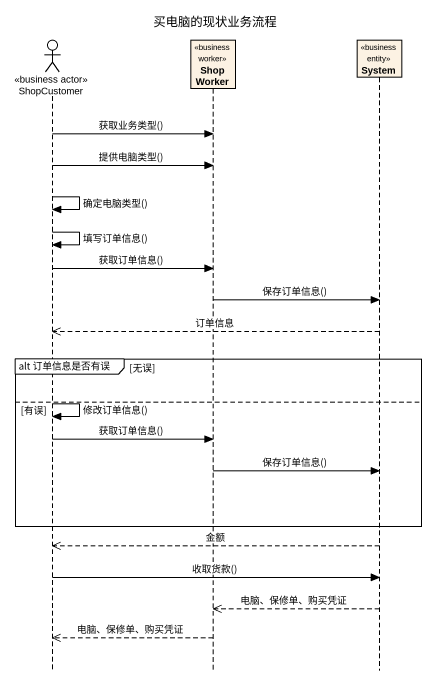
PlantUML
@startuml
title 买电脑的现状业务流程
hide footbox
actor ShopCustomer <<business actor>>
participant ShopWorker <<business worker>>
participant System <<business entity>>

ShopCustomer -> ShopWorker : 获取业务类型()
ShopCustomer -> ShopWorker : 提供电脑类型()
ShopCustomer -> ShopCustomer : 确定电脑类型()
ShopCustomer -> ShopCustomer : 填写订单信息()
ShopCustomer -> ShopWorker : 获取订单信息()
ShopWorker -> System : 保存订单信息()
System -->> ShopCustomer : 订单信息
group alt 订单信息是否有误 [无误]
else 有误
  ShopCustomer -> ShopCustomer : 修改订单信息()
  ShopCustomer -> ShopWorker : 获取订单信息()
  ShopWorker -> System : 保存订单信息()
end
System -->> ShopCustomer : 金额
ShopCustomer -> System : 收取货款()
System -->> ShopWorker : 电脑、保修单、购买凭证
ShopWorker -->> ShopCustomer : 电脑、保修单、购买凭证
@enduml
